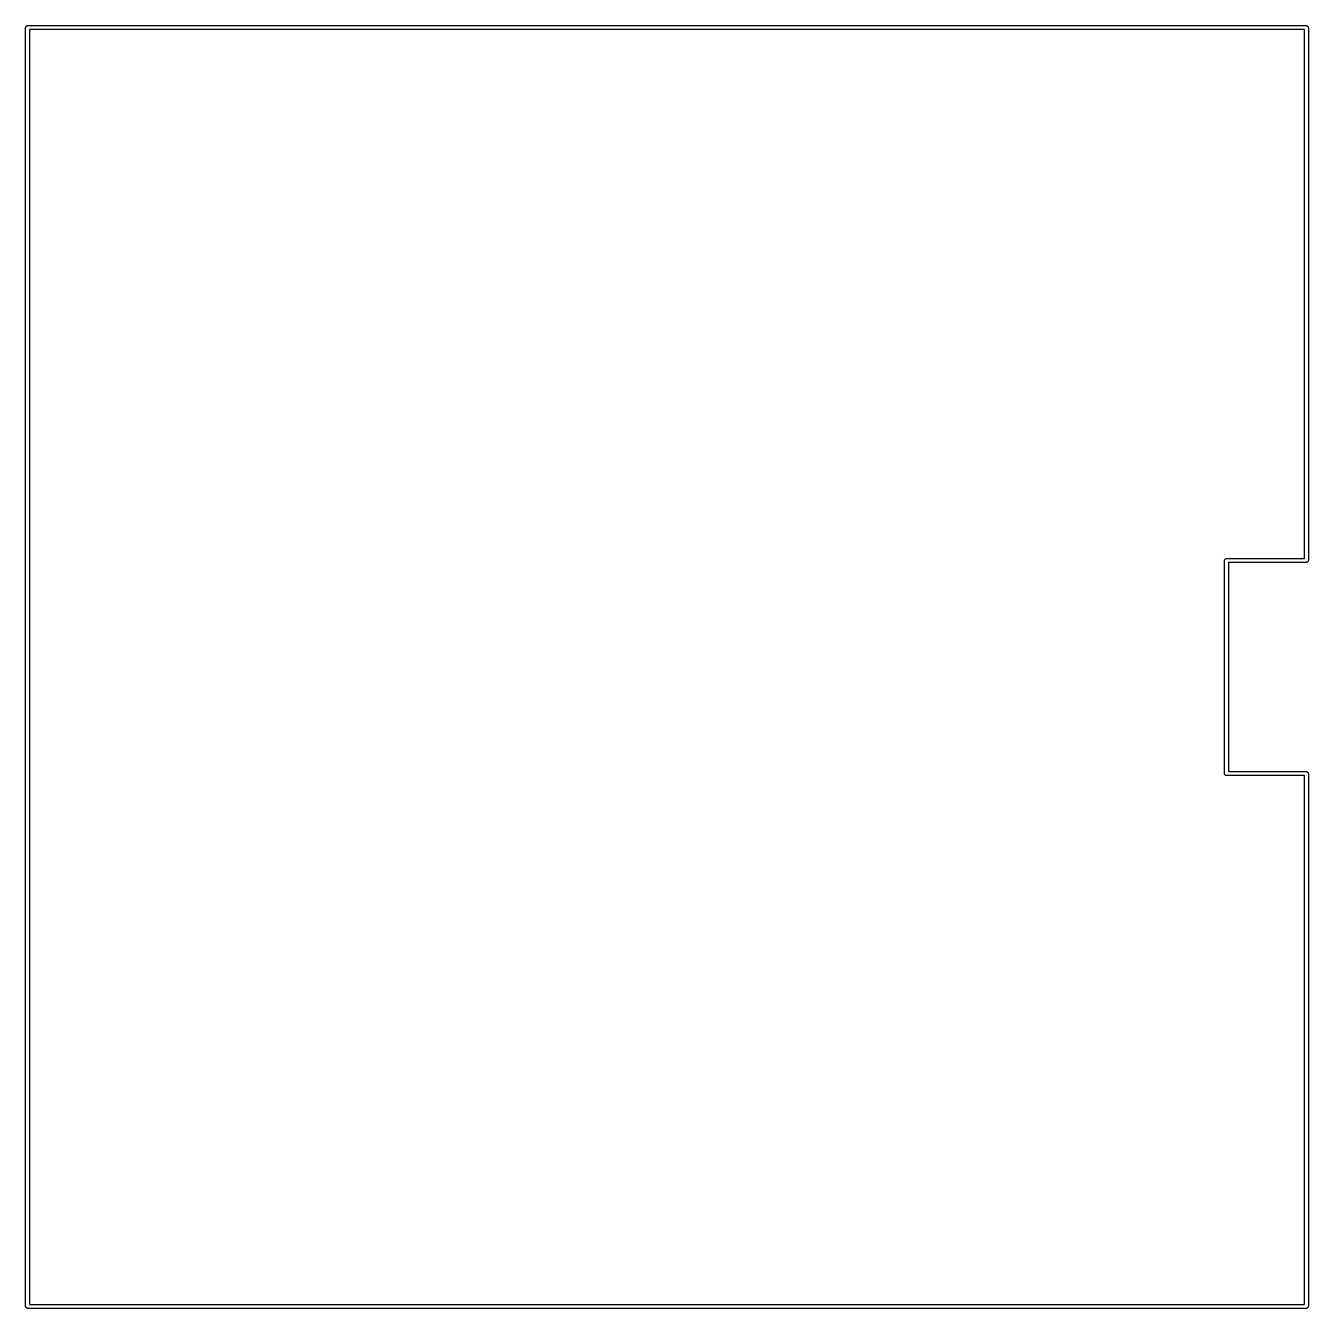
# Model space of a CAD drawing. Extents: x 74.9 to 123.1, y -90.1 to -41.9.
import ezdxf

# ---------------------------------------------------------------- set-up
doc = ezdxf.new("R2010")
doc.units = 0
doc.layers.add('BLACK', color=7, linetype='CONTINUOUS')

msp = doc.modelspace()

# ---------------------------------------------------------------- linework, layer by layer
at = {"layer": 'BLACK', "linetype": 'CONTINUOUS'}
for p, q in [((74.925, -42), (74.926717, -41.990258)), ((74.925, -90), (74.925, -42)), ((74.926139, -41.986976), (74.927805, -41.98409)), ((74.926717, -41.990258), (74.926139, -41.986976)), ((74.927805, -41.98409), (74.929523, -41.974348)), ((74.929523, -41.974348), (74.942048, -41.95942)), ((74.942048, -41.95942), (74.951791, -41.942547)), ((74.951791, -41.942547), (74.958149, -41.940232)), ((74.958149, -41.940232), (74.9625, -41.935048)), ((74.9625, -41.935048), (74.981691, -41.931663)), ((74.981691, -41.931663), (75, -41.925)), ((75, -41.925), (123, -41.925)), ((75.075, -42.075), (75.075, -89.925)), ((122.925, -42.075), (75.075, -42.075)), ((122.925, -61.925), (122.925, -42.075)), ((123, -41.925), (123.009741, -41.926717)), ((123.009741, -41.926717), (123.013024, -41.926139)), ((123.013024, -41.926139), (123.015909, -41.927805)), ((123.015909, -41.927805), (123.025652, -41.929523)), ((123.025652, -41.929523), (123.040579, -41.942048)), ((123.040579, -41.942048), (123.057453, -41.951791)), ((123.057453, -41.951791), (123.059767, -41.958149)), ((123.059767, -41.958149), (123.064952, -41.9625)), ((123.064952, -41.9625), (123.068336, -41.981691)), ((123.068336, -41.981691), (123.075, -42)), ((123.075, -42), (123.075, -62)), ((119.925, -62), (119.926717, -61.990258)), ((119.925, -70), (119.925, -62)), ((119.926139, -61.986976), (119.927805, -61.98409)), ((119.926717, -61.990258), (119.926139, -61.986976)), ((119.927805, -61.98409), (119.929523, -61.974348)), ((119.929523, -61.974348), (119.942048, -61.95942)), ((119.942048, -61.95942), (119.951791, -61.942547)), ((119.951791, -61.942547), (119.958149, -61.940232)), ((119.958149, -61.940232), (119.9625, -61.935048)), ((119.9625, -61.935048), (119.981691, -61.931663)), ((119.981691, -61.931663), (120, -61.925)), ((120, -61.925), (122.925, -61.925)), ((123, -62.075), (120.075, -62.075)), ((120.075, -62.075), (120.075, -69.925)), ((123.018308, -62.068336), (123, -62.075)), ((123.0375, -62.064952), (123.018308, -62.068336)), ((123.04185, -62.059767), (123.0375, -62.064952)), ((123.048209, -62.057453), (123.04185, -62.059767)), ((123.057951, -62.040579), (123.048209, -62.057453)), ((123.070477, -62.025652), (123.057951, -62.040579)), ((123.072194, -62.015909), (123.070477, -62.025652)), ((123.073861, -62.013024), (123.072194, -62.015909)), ((123.075, -62), (123.073282, -62.009741)), ((123.073282, -62.009741), (123.073861, -62.013024)), ((119.931663, -70.018308), (119.925, -70)), ((119.935048, -70.0375), (119.931663, -70.018308)), ((119.940232, -70.04185), (119.935048, -70.0375)), ((119.942547, -70.048209), (119.940232, -70.04185)), ((119.95942, -70.057951), (119.942547, -70.048209)), ((119.974348, -70.070477), (119.95942, -70.057951)), ((119.98409, -70.072194), (119.974348, -70.070477)), ((119.986976, -70.073861), (119.98409, -70.072194)), ((119.990258, -70.073282), (119.986976, -70.073861)), ((120, -70.075), (119.990258, -70.073282)), ((122.925, -70.075), (120, -70.075)), ((120.075, -69.925), (123, -69.925)), ((122.925, -89.925), (122.925, -70.075)), ((123, -69.925), (123.009741, -69.926717)), ((123.009741, -69.926717), (123.013024, -69.926139)), ((123.013024, -69.926139), (123.015909, -69.927805)), ((123.015909, -69.927805), (123.025652, -69.929523)), ((123.025652, -69.929523), (123.040579, -69.942048)), ((123.040579, -69.942048), (123.057453, -69.951791)), ((123.057453, -69.951791), (123.059767, -69.958149)), ((123.059767, -69.958149), (123.064952, -69.9625)), ((123.064952, -69.9625), (123.068336, -69.981691)), ((123.068336, -69.981691), (123.075, -70)), ((123.075, -70), (123.075, -90)), ((74.931663, -90.018308), (74.925, -90)), ((74.935048, -90.0375), (74.931663, -90.018308)), ((74.940232, -90.04185), (74.935048, -90.0375)), ((75.075, -89.925), (122.925, -89.925)), ((123.070477, -90.025652), (123.057951, -90.040579)), ((123.072194, -90.015909), (123.070477, -90.025652)), ((123.073861, -90.013024), (123.072194, -90.015909)), ((123.075, -90), (123.073282, -90.009741)), ((123.073282, -90.009741), (123.073861, -90.013024)), ((74.942547, -90.048209), (74.940232, -90.04185)), ((74.95942, -90.057951), (74.942547, -90.048209)), ((74.974348, -90.070477), (74.95942, -90.057951)), ((74.98409, -90.072194), (74.974348, -90.070477)), ((74.986976, -90.073861), (74.98409, -90.072194)), ((74.990258, -90.073282), (74.986976, -90.073861)), ((75, -90.075), (74.990258, -90.073282)), ((123, -90.075), (75, -90.075)), ((123.018308, -90.068336), (123, -90.075)), ((123.0375, -90.064952), (123.018308, -90.068336)), ((123.04185, -90.059767), (123.0375, -90.064952)), ((123.048209, -90.057453), (123.04185, -90.059767)), ((123.057951, -90.040579), (123.048209, -90.057453))]:
    msp.add_line(p, q, dxfattribs=at)

doc.saveas('drawing.dxf')
